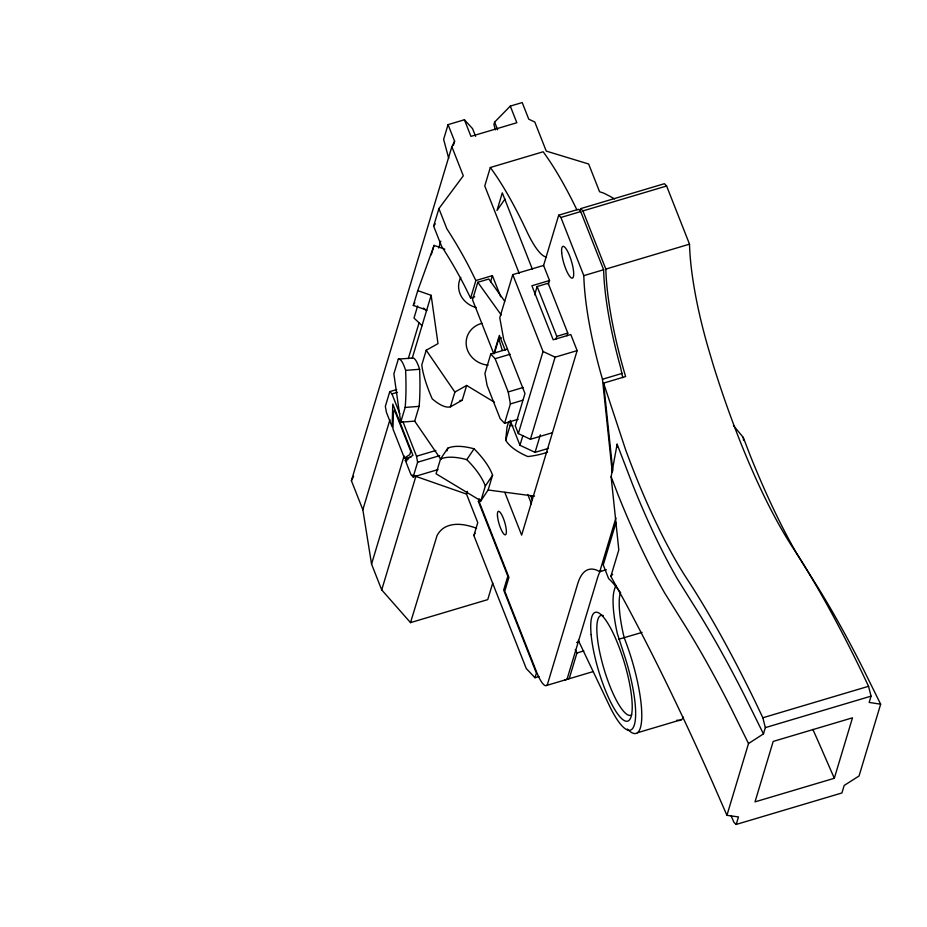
<?xml version="1.0" encoding="UTF-8"?>
<svg xmlns="http://www.w3.org/2000/svg" width="927" height="927" viewBox="0 0 927 927"><rect width="100%" height="100%" fill="white"/><g stroke="black" fill="none" stroke-linecap="round" stroke-linejoin="round"><path stroke-width="1.39" d="M547.579 452.144A69.201 27.752 5.8 0 1 527.834 456.571A69.201 27.752 5.8 0 1 505.69 440.198L506.999 427.266L508.622 421.889M505.69 440.198L510.128 425.435L510.568 421.125M726.93 815.32L713.06 783.524A1085.946 258.355 73.4 0 0 625.401 602.77L610.847 576.385L618.807 549.92L611.125 476.721L617.127 444.207L632.793 485.018A293.488 69.826 73.4 0 0 677.533 579.201L693.686 605.041A619.746 147.439 73.4 0 1 744.694 695.934L763.454 733.894L748.518 743.535L726.93 815.32L738.471 816.93L736.212 824.439L733.987 822.411L731.148 815.911M475.609 136.35L472.585 128.679L464.404 119.768L448.065 124.635L443.627 139.398L448.703 158.343M492.735 583.037L487.741 599.618L410.51 622.62L381.715 589.908L371.553 564.091L362.851 509.746L351.391 480.661L451.855 146.721L454.612 141.252L448.065 124.635M453.43 145.203L454.612 141.252M474.717 296.849L470.603 298.077L464.497 285.736A477.845 436.42 16.7 0 0 441.611 246.362L433.639 226.118L438.911 208.598L463.303 175.806L451.855 146.721M426.837 310.174A69.201 1.39 -70.7 0 1 426.71 310.093L413.315 305.389L417.764 290.638L434.079 245.4L444.786 249.154M414.693 421.125L419.131 406.374A69.201 10.962 85.7 0 0 419.595 369.294A69.201 10.962 85.7 0 0 412.283 358.054L398.309 359.12L393.871 373.882L400.719 422.191L414.693 421.125L440.951 459.468M396.698 389.549L389.78 391.611L385.342 406.362L386.432 412.364L392.121 426.826L392.781 404.079L412.944 455.296L405.273 460.221L410.974 474.682L413.164 476.988L438.042 469.583M431.252 254.786L434.079 245.4M417.637 305.98L413.998 318.065L422.121 325.678M438.691 248.019L440.754 241.171M362.851 509.746L389.966 419.618M408.309 358.622L419.155 322.573M412.283 358.054L431.148 295.331L417.764 290.638M400.719 422.191L405.157 407.428A69.201 10.962 85.7 0 0 405.62 370.36A69.201 10.962 85.7 0 0 398.309 359.12M614.531 198.934A118.274 108.03 16.7 0 0 603.419 193.013L599.584 191.75L588.657 164.009L546.258 151.101L534.798 122.016L528.761 119.177L522.214 102.561L510.29 106.107L494.612 122.121L493.917 124.427L495.366 129.838M431.148 295.331L437.996 343.639L426.211 350.244L421.773 365.006A69.201 21.136 60.7 0 0 432.214 398.83A69.201 21.136 60.7 0 0 450.429 406.826L462.214 400.221L466.652 385.458L494.497 402.272M576.861 209.792A236.559 56.28 73.4 0 0 543.152 151.785L490.313 167.509L484.763 185.956L519.224 273.43M371.553 564.091L404.079 455.945M413.164 476.988L417.602 462.237L416.524 456.235L402.944 421.762M381.715 589.908L416.119 475.528M470.603 298.077L475.875 280.545L469.769 268.216A477.845 436.42 16.7 0 0 446.884 228.842L438.911 208.598M504.694 301.205L488.796 279.015L477.799 282.283L472.527 299.815L493.801 353.824L499.352 335.389L505.157 350.128M450.429 406.826L454.867 392.063L466.652 385.458M490.557 281.785L492.399 275.632L475.875 280.545M440.51 459.039L436.072 473.79L480.858 500.835L488.135 489.989L492.573 475.227A69.201 27.126 33.8 0 0 474.068 448.795A69.201 27.126 33.8 0 0 447.787 448.193L440.51 459.039A69.201 27.126 33.8 0 1 466.791 459.641A69.201 27.126 33.8 0 1 485.308 486.072L480.858 500.835M446.976 450.87L447.787 448.193M622.759 377.637L620.58 367.37A145.296 34.566 73.4 0 1 603.628 269.745L580.719 211.576L578.529 209.27L558.714 215.168L543.593 265.446L512.758 274.624L499.78 317.741L503.709 339.502L524.983 393.512L515.273 425.806L518.332 433.581L530.418 439.271L552.434 432.712M507.104 349.212L490.754 354.079L484.925 373.454L487.092 385.458L500.174 418.691L504.566 423.315L518.17 419.259M410.51 622.62L437.046 535.586A170.95 57.52 53.5 0 1 445.817 526.814C455.597 522.202 466.849 524.798 476.559 528.228M494.334 353.546L498.796 338.714L501.484 337.915M539.039 676.548L535.006 677.753L526.246 668.506L473.882 535.563L477.764 522.654L466.513 494.091L467.347 491.345M534.636 294.821L537.139 286.524L548.158 283.245L567.799 333.094L566.976 335.829M535.006 677.753L536.397 673.129L503.674 590.047L507.834 576.212L478.378 501.426L479.189 498.726M480.29 499.85L479.468 502.585L508.923 577.359L504.763 591.194L536.675 672.214A23.65 5.632 73.4 0 0 547.637 683.755L577.66 583.929A179.421 42.688 73.4 0 1 596.548 570.07L599.757 571.692L606.362 569.723M504.566 423.315L510.395 403.94L508.228 391.936L495.134 358.703L490.754 354.079M548.309 284.554L549.526 280.51L543.593 265.446M579.954 211.194L580.731 208.61L664.416 183.697L666.606 186.003L689.514 244.172A145.296 34.566 73.4 0 0 709.294 351.634L713.35 365.284A269.676 64.16 73.4 0 0 792.481 547.104L797.672 555.076A643.535 153.094 73.4 0 1 861.287 670.997L868.553 686.293L871.044 696.154L869.155 702.423L880.65 704.196L859.051 775.992L844.173 785.459L841.913 792.967L736.212 824.439M518.332 433.581L543.037 351.484L512.758 274.624M548.46 448.378L535.064 452.364L519.954 445.261L522.793 435.817M555.945 339.12L556.779 336.374L537.139 286.524M530.418 439.271L555.111 357.173L577.139 350.615L570.8 334.52L553.176 339.769L531.901 285.759L549.526 280.51M535.064 452.364L540.337 434.833M577.139 350.615L521.634 535.111L504.809 492.376M599.757 571.692L615.934 517.915M616.015 522.457L603.234 564.937L608.61 578.575L610.8 580.673A179.421 42.688 73.4 0 1 620.684 592.828M575.273 649.514L576.942 652.979L569.653 677.208A23.65 5.632 73.4 0 1 567.173 679.039M615.748 585.285L614.08 590.835A65.11 15.492 73.4 0 0 617.278 633.373L624.879 656.814A66.199 15.747 73.4 0 1 634.358 724.833A66.199 15.747 73.4 0 1 609.885 706.687L578.286 640.302M763.454 733.894L765.343 727.625L762.851 717.765L755.586 702.469A643.535 153.094 73.4 0 0 691.971 586.548L686.78 578.575A269.676 64.16 73.4 0 1 625.69 449.977L603.593 383.106L625.621 376.547A145.296 34.566 73.4 0 1 605.841 269.085L582.921 210.916L580.731 208.61M834.312 778.274L852.492 717.822L773.188 741.426L755.007 801.878L834.312 778.274L819.7 744.787A1100.14 261.727 73.4 0 0 812.852 729.398M351.391 480.661L353.604 476.293M473.882 535.563L475.111 533.141M466.791 459.641L474.068 448.795M485.308 486.072L492.573 475.227M504.914 199.143L496.999 210.499L502.295 192.874L532.365 269.201M433.639 226.118L435.319 223.859M610.847 576.385L612.631 574.288M404.427 458.065L409.792 454.612L410.765 451.379L394.404 409.838L393.43 413.071L392.967 428.981L404.427 458.065L405.725 458.517L411.217 456.884M558.714 215.168L560.905 217.474L580.719 211.576M582.921 210.916L666.606 186.003M612.249 472.237L602.48 379.247L600.766 373.28A145.296 34.566 73.4 0 1 583.813 275.643L603.628 269.745M605.841 269.085L689.514 244.172M556.779 336.374L567.799 333.094M495.134 358.703L510.128 354.241M389.78 391.611L391.97 393.917L397.509 392.272M508.228 391.936L523.222 387.474M510.395 403.94L522.654 400.279M602.48 379.247L622.307 373.338M416.524 456.235L435.875 450.476M405.273 460.221L408.042 459.398M417.602 462.237L439.722 455.644M478.378 501.426L481.125 500.603M576.617 642.527L579.352 641.716M642.075 632.399L618.645 639.282M576.942 652.979L583.801 650.928M546.64 685.435L566.455 679.537M568.657 678.888L593.35 671.53M637.417 732.759L681.461 719.642M762.851 717.765L868.553 686.293M765.343 727.625L871.044 696.154M405.62 370.36L419.595 369.294M405.157 407.428L419.131 406.374M510.128 425.435L512.944 425.806M488.135 489.989L534.555 496.154M412.272 475.134L466.513 494.091M543.037 351.484L555.111 357.173M423.523 308.065L426.571 310.916M733.477 425.597L743.245 437.382L750.152 455.366A307.579 73.175 73.4 0 0 797.035 554.056L813.616 580.58A605.667 144.091 73.4 0 1 863.466 669.41L880.65 704.196M477.799 282.283L501.24 314.995M426.211 350.244L454.867 392.063M748.518 743.535L731.345 708.749A605.667 144.091 73.4 0 0 681.484 619.92L664.914 593.396A307.579 73.175 73.4 0 1 618.031 494.694L611.125 476.721M560.905 217.474L583.813 275.643M510.29 106.107L516.837 122.735L470.951 136.385L464.404 119.768M494.612 122.121L497.625 129.792M492.399 275.632L500.731 296.779M510.163 420.394L519.954 445.261M530.742 495.76L532.318 499.769M527.776 494.485L531.461 503.836M391.97 393.917L399.815 413.801M405.725 458.517L406.733 461.078M498.796 338.714L502.272 350.418M743.245 437.382L743.547 440.255M617.127 444.207L617.417 447.046M603.593 383.106L612.817 470.916M564.972 679.688A23.65 5.632 73.4 0 0 567.451 677.857L597.486 578.031A179.421 42.688 73.4 0 1 600.766 570.232M631.681 714.833A52.086 12.387 73.4 0 1 603.326 666.664A52.086 12.387 73.4 0 1 603.315 615.632M683.454 717.15A70.962 16.883 73.4 0 1 677 720.094M620.14 593.604A60.382 14.368 73.4 0 0 624.184 637.718A70.962 16.883 73.4 0 1 641.727 712.376A70.962 16.883 73.4 0 1 627.336 729.028M490.313 167.509A236.559 56.28 73.4 0 1 526.907 231.599A64.89 15.435 73.4 0 0 546.443 257.057M488.054 365.145A23.187 21.17 16.7 0 1 466.351 345.713A23.187 21.17 16.7 0 1 481.959 323.314M414.798 302.665A69.201 1.39 -70.7 0 1 414.415 303.569M413.801 304.879A69.201 1.39 -70.7 0 1 413.315 305.389M476.385 307.579A22.712 20.742 16.7 0 1 460.823 277.382M462.214 400.221A69.201 21.136 60.7 0 1 459.885 400.499M561.704 252.874A16.559 3.94 73.4 0 0 571.635 278.065A16.559 3.94 73.4 0 0 569.584 255.782A16.559 3.94 73.4 0 0 561.704 252.874M497.486 516.096A12.306 2.932 73.4 0 0 504.856 534.798A12.306 2.932 73.4 0 0 503.326 518.251A12.306 2.932 73.4 0 0 497.486 516.096M591.125 634.601A56.779 13.511 73.4 0 0 625.134 720.951A56.779 13.511 73.4 0 0 618.124 644.566A56.779 13.511 73.4 0 0 591.125 634.601"/></g></svg>
